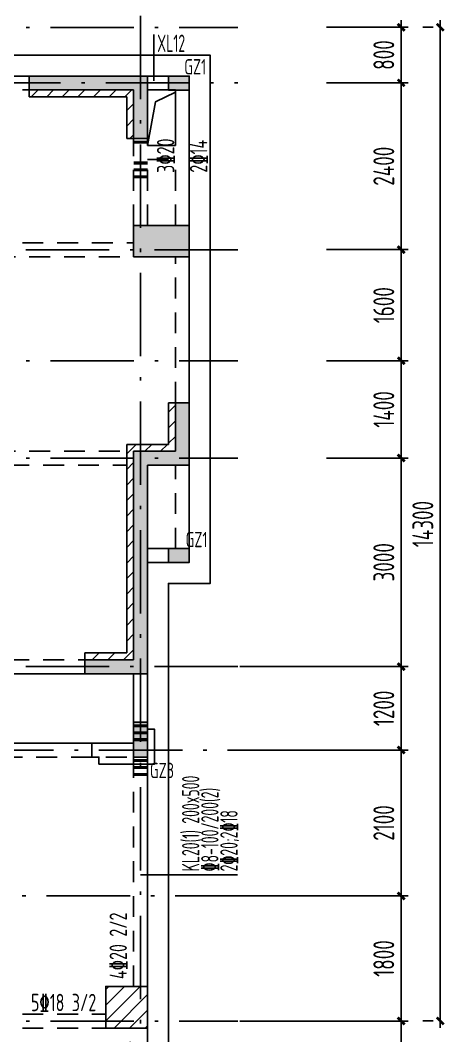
# Model space of a CAD drawing. Extents: x 580289 to 1106878, y -144605 to 78052.
# Drawn here: x 808083 to 814183, y -28484 to -13871 of the extents above; entities that cross this region are included whole.
import ezdxf

# ---------------------------------------------------------------- set-up
doc = ezdxf.new("R2010")
doc.units = 0
doc.header["$LTSCALE"] = 100
doc.linetypes.add('2', pattern=[18.5, 12, -3, 0.5, -3])
doc.linetypes.add('3', pattern=[5, 3, -2])
doc.layers.get('0').update_dxf_attribs({"linetype": 'CONTINUOUS'})
doc.layers.get('Defpoints').update_dxf_attribs({"linetype": 'CONTINUOUS'})
for name, color, linetype in [('COLU', 7, 'CONTINUOUS'), ('DIM', 3, 'CONTINUOUS'), ('HATCH', 254, 'CONTINUOUS'), ('xj', 6, 'CONTINUOUS'), ('垂直标注', 2, 'CONTINUOUS'), ('构造柱', 7, 'CONTINUOUS'), ('梁', 4, 'CONTINUOUS'), ('梁原位标注', 7, 'CONTINUOUS'), ('梁虚线', 134, '3'), ('次梁箍筋', 1, 'CONTINUOUS'), ('水平标注', 2, 'CONTINUOUS'), ('洞口边线', 7, 'CONTINUOUS'), ('网格', 253, '2')]:
    doc.layers.add(name, color=color, linetype=linetype)
doc.styles.get("Standard").update_dxf_attribs({"font": 'tssdeng.shx', "width": 0.7, "bigfont": 'tssdchn.shx'})
doc.styles.add('TSSD_Dimension', font='Tssdeng.shx', dxfattribs={"width": 0.7, "bigfont": 'tssdchn.shx'})
doc.dimstyles.new('TSSD_100_100', dxfattribs={"dimtxt": 300, "dimasz": 100, "dimexe": 100, "dimexo": 250, "dimgap": 100, "dimtad": 1, "dimdec": 0, "dimzin": 0, "dimdsep": 46, "dimtxsty": 'TSSD_Dimension', "dimblk": 'ARCHTICK', "dimcen": 0, "dimdle": 100, "dimclrt": 7, "dimadec": 0, "dimazin": 0, "dimtfac": 1, "dimtdec": 0, "dimtix": 1, "dimtmove": 2, "dimatfit": 3, "dimfxl": 1, "dimtolj": 1, "dimtzin": 0, "dimarcsym": 0})

# ---------------------------------------------------------------- blocks, each defined once
blk = doc.blocks.new('_ArchTick')
at = {"color": 0, "linetype": 'ByBlock', "const_width": 0.4}
blk.add_lwpolyline([(-0.5, -0.5), (0.5, 0.5)], dxfattribs=at)
blk = doc.blocks.new('*D1378')
at = {"layer": 'Defpoints', "color": 0}
for p in [(812234, -13971), (812234, -14771), (813558, -14771)]:
    blk.add_point(p, dxfattribs=at)
at = {"layer": 'DIM', "color": 0, "lineweight": -2}
for p, q in [((813558, -13871), (813558, -14871)), ((812484, -13971), (813658, -13971)), ((812484, -14771), (813658, -14771))]:
    blk.add_line(p, q, dxfattribs=at)
at = {"layer": 'DIM', "color": 0, "lineweight": -2, "xscale": 100, "yscale": 100, "zscale": 100}
for p, rotation in [((813558, -13971), 90), ((813558, -14771), 270)]:
    blk.add_blockref('_ArchTick', p, dxfattribs=dict(at, rotation=rotation))
at = {"layer": 'DIM', "color": 7, "insert": (813308, -14371), "char_height": 300, "attachment_point": 5, "rotation": 90, "style": 'TSSD_Dimension'}
blk.add_mtext('\\A1;800', dxfattribs=at)
blk = doc.blocks.new('*D1379')
at = {"layer": 'Defpoints', "color": 0}
for p in [(812234, -14771), (812234, -17171), (813558, -17171)]:
    blk.add_point(p, dxfattribs=at)
at = {"layer": 'DIM', "color": 0, "lineweight": -2}
for p, q in [((813558, -14671), (813558, -17271)), ((812484, -14771), (813658, -14771)), ((812484, -17171), (813658, -17171))]:
    blk.add_line(p, q, dxfattribs=at)
at = {"layer": 'DIM', "color": 0, "lineweight": -2, "xscale": 100, "yscale": 100, "zscale": 100}
for p, rotation in [((813558, -14771), 90), ((813558, -17171), 270)]:
    blk.add_blockref('_ArchTick', p, dxfattribs=dict(at, rotation=rotation))
at = {"layer": 'DIM', "color": 7, "insert": (813308, -15971), "char_height": 300, "attachment_point": 5, "rotation": 90, "style": 'TSSD_Dimension'}
blk.add_mtext('\\A1;2400', dxfattribs=at)
blk = doc.blocks.new('*D1380')
at = {"layer": 'Defpoints', "color": 0}
for p in [(812234, -17171), (812234, -18771), (813558, -18771)]:
    blk.add_point(p, dxfattribs=at)
at = {"layer": 'DIM', "color": 0, "lineweight": -2}
for p, q in [((813558, -17071), (813558, -18871)), ((812484, -17171), (813658, -17171)), ((812484, -18771), (813658, -18771))]:
    blk.add_line(p, q, dxfattribs=at)
at = {"layer": 'DIM', "color": 0, "lineweight": -2, "xscale": 100, "yscale": 100, "zscale": 100}
for p, rotation in [((813558, -17171), 90), ((813558, -18771), 270)]:
    blk.add_blockref('_ArchTick', p, dxfattribs=dict(at, rotation=rotation))
at = {"layer": 'DIM', "color": 7, "insert": (813308, -17971), "char_height": 300, "attachment_point": 5, "rotation": 90, "style": 'TSSD_Dimension'}
blk.add_mtext('\\A1;1600', dxfattribs=at)
blk = doc.blocks.new('*D1381')
at = {"layer": 'Defpoints', "color": 0}
for p in [(812234, -18771), (812234, -20171), (813558, -20171)]:
    blk.add_point(p, dxfattribs=at)
at = {"layer": 'DIM', "color": 0, "lineweight": -2}
for p, q in [((813558, -18671), (813558, -20271)), ((812484, -18771), (813658, -18771)), ((812484, -20171), (813658, -20171))]:
    blk.add_line(p, q, dxfattribs=at)
at = {"layer": 'DIM', "color": 0, "lineweight": -2, "xscale": 100, "yscale": 100, "zscale": 100}
for p, rotation in [((813558, -18771), 90), ((813558, -20171), 270)]:
    blk.add_blockref('_ArchTick', p, dxfattribs=dict(at, rotation=rotation))
at = {"layer": 'DIM', "color": 7, "insert": (813308, -19471), "char_height": 300, "attachment_point": 5, "rotation": 90, "style": 'TSSD_Dimension'}
blk.add_mtext('\\A1;1400', dxfattribs=at)
blk = doc.blocks.new('*D1382')
at = {"layer": 'Defpoints', "color": 0}
for p in [(812234, -20171), (812234, -23171), (813558, -23171)]:
    blk.add_point(p, dxfattribs=at)
at = {"layer": 'DIM', "color": 0, "lineweight": -2}
for p, q in [((813558, -20071), (813558, -23271)), ((812484, -20171), (813658, -20171)), ((812484, -23171), (813658, -23171))]:
    blk.add_line(p, q, dxfattribs=at)
at = {"layer": 'DIM', "color": 0, "lineweight": -2, "xscale": 100, "yscale": 100, "zscale": 100}
for p, rotation in [((813558, -20171), 90), ((813558, -23171), 270)]:
    blk.add_blockref('_ArchTick', p, dxfattribs=dict(at, rotation=rotation))
at = {"layer": 'DIM', "color": 7, "insert": (813308, -21671), "char_height": 300, "attachment_point": 5, "rotation": 90, "style": 'TSSD_Dimension'}
blk.add_mtext('\\A1;3000', dxfattribs=at)
blk = doc.blocks.new('*D1383')
at = {"layer": 'Defpoints', "color": 0}
for p in [(810988, -23173), (810988, -24373), (813558, -24373)]:
    blk.add_point(p, dxfattribs=at)
at = {"layer": 'DIM', "color": 0, "lineweight": -2}
for p, q in [((813558, -23073), (813558, -24473)), ((811238, -23173), (813658, -23173)), ((811238, -24373), (813658, -24373))]:
    blk.add_line(p, q, dxfattribs=at)
at = {"layer": 'DIM', "color": 0, "lineweight": -2, "xscale": 100, "yscale": 100, "zscale": 100}
for p, rotation in [((813558, -23173), 90), ((813558, -24373), 270)]:
    blk.add_blockref('_ArchTick', p, dxfattribs=dict(at, rotation=rotation))
at = {"layer": 'DIM', "color": 7, "insert": (813308, -23773), "char_height": 300, "attachment_point": 5, "rotation": 90, "style": 'TSSD_Dimension'}
blk.add_mtext('\\A1;1200', dxfattribs=at)
blk = doc.blocks.new('*D1384')
at = {"layer": 'Defpoints', "color": 0}
for p in [(810988, -24373), (810988, -26473), (813558, -26473)]:
    blk.add_point(p, dxfattribs=at)
at = {"layer": 'DIM', "color": 0, "lineweight": -2}
for p, q in [((811238, -24373), (813658, -24373)), ((813558, -24273), (813558, -26573)), ((811238, -26473), (813658, -26473))]:
    blk.add_line(p, q, dxfattribs=at)
at = {"layer": 'DIM', "color": 0, "lineweight": -2, "xscale": 100, "yscale": 100, "zscale": 100}
for p, rotation in [((813558, -24373), 90), ((813558, -26473), 270)]:
    blk.add_blockref('_ArchTick', p, dxfattribs=dict(at, rotation=rotation))
at = {"layer": 'DIM', "color": 7, "insert": (813308, -25423), "char_height": 300, "attachment_point": 5, "rotation": 90, "style": 'TSSD_Dimension'}
blk.add_mtext('\\A1;2100', dxfattribs=at)
blk = doc.blocks.new('*D1385')
at = {"layer": 'Defpoints', "color": 0}
for p in [(810988, -26473), (810988, -28273), (813558, -28273)]:
    blk.add_point(p, dxfattribs=at)
at = {"layer": 'DIM', "color": 0, "lineweight": -2}
for p, q in [((813558, -26373), (813558, -28373)), ((811238, -26473), (813658, -26473)), ((811238, -28273), (813658, -28273))]:
    blk.add_line(p, q, dxfattribs=at)
at = {"layer": 'DIM', "color": 0, "lineweight": -2, "xscale": 100, "yscale": 100, "zscale": 100}
for p, rotation in [((813558, -26473), 90), ((813558, -28273), 270)]:
    blk.add_blockref('_ArchTick', p, dxfattribs=dict(at, rotation=rotation))
at = {"layer": 'DIM', "color": 7, "insert": (813308, -27373), "char_height": 300, "attachment_point": 5, "rotation": 90, "style": 'TSSD_Dimension'}
blk.add_mtext('\\A1;1800', dxfattribs=at)
blk = doc.blocks.new('*D1386')
at = {"layer": 'Defpoints', "color": 0}
for p in [(810988, -28273), (810988, -34873), (813558, -34873)]:
    blk.add_point(p, dxfattribs=at)
at = {"layer": 'DIM', "color": 0, "lineweight": -2}
for p, q in [((813558, -28173), (813558, -34973)), ((811238, -28273), (813658, -28273)), ((811238, -34873), (813658, -34873))]:
    blk.add_line(p, q, dxfattribs=at)
at = {"layer": 'DIM', "color": 0, "lineweight": -2, "xscale": 100, "yscale": 100, "zscale": 100}
for p, rotation in [((813558, -28273), 90), ((813558, -34873), 270)]:
    blk.add_blockref('_ArchTick', p, dxfattribs=dict(at, rotation=rotation))
at = {"layer": 'DIM', "color": 7, "insert": (813308, -31573), "char_height": 300, "attachment_point": 5, "rotation": 90, "style": 'TSSD_Dimension'}
blk.add_mtext('\\A1;6600', dxfattribs=at)
blk = doc.blocks.new('*D1387')
at = {"layer": 'Defpoints', "color": 0}
for p in [(814119, -13971), (814119, -28271), (814119, -28271)]:
    blk.add_point(p, dxfattribs=at)
at = {"layer": 'DIM', "color": 0, "lineweight": -2}
for p, q in [((814119, -13871), (814119, -28371)), ((813869, -13971), (814019, -13971)), ((813869, -28271), (814019, -28271))]:
    blk.add_line(p, q, dxfattribs=at)
at = {"layer": 'DIM', "color": 0, "lineweight": -2, "xscale": 100, "yscale": 100, "zscale": 100}
for p, rotation in [((814119, -13971), 90), ((814119, -28271), 270)]:
    blk.add_blockref('_ArchTick', p, dxfattribs=dict(at, rotation=rotation))
at = {"layer": 'DIM', "color": 7, "insert": (813869, -21121), "char_height": 300, "attachment_point": 5, "rotation": 90, "style": 'TSSD_Dimension'}
blk.add_mtext('\\A1;14300', dxfattribs=at)

msp = doc.modelspace()

# ---------------------------------------------------------------- hatches: boundary and pattern name
at = {"layer": 'COLU'}
h = msp.add_hatch(dxfattribs=at)
h.set_pattern_fill('ANSI31', color=256, scale=50, style=0)
h.set_pattern_definition([(45, (468435.66, 91767.74), (-112.2532, 112.2532), [])])
h.paths.add_polyline_path([(808211.9, -14874), (808211.9, -14974), (809611.9, -14974), (809611.9, -15574), (809711.9, -15574), (809711.9, -14874)])
h.paths.add_polyline_path([(809711.9, -20074), (810311.9, -20074), (810311.9, -19374), (810211.9, -19374), (810211.9, -19974), (809611.9, -19974), (809611.9, -22974), (809011.9, -22974), (809011.9, -23074), (809711.9, -23074)])
h.paths.add_polyline_path([(805111.9, -22174), (805211.9, -22174), (805211.9, -20374), (805711.9, -20374), (805711.9, -20274), (805111.9, -20274)])
h.paths.add_polyline_path([(805311.9, -22474), (805311.9, -23274), (805411.9, -23274), (805411.9, -22374), (804911.9, -22374), (804911.9, -22474)])
h.paths.add_polyline_path([(809911.9, -28374), (809911.9, -27774), (809311.9, -27774), (809311.9, -28374)])
h.paths.add_polyline_path([(809311.9, -34374), (809311.9, -34974), (809911.9, -34974), (809911.9, -34374)])
h.paths.add_polyline_path([(805211.9, -34974), (805811.9, -34974), (805811.9, -34374), (805211.9, -34374)])
h.paths.add_polyline_path([(800111.9, -34374), (800111.9, -34974), (800711.9, -34974), (800711.9, -34374)])
h.paths.add_polyline_path([(800111.9, -25174), (800061.9, -25174), (800061.9, -28074), (799611.3, -28074), (799611.3, -28174), (800111.9, -28174)])
h.paths.add_polyline_path([(800361.9, -28074), (800361.9, -25174), (800311.9, -25174), (800311.9, -28174), (800811.9, -28174), (800811.9, -28074)])
h.paths.add_polyline_path([(795561.9, -28074), (795561.9, -25174), (795511.9, -25174), (795511.9, -28174), (795911.9, -28174), (795911.9, -28074)])
h.paths.add_polyline_path([(794911.9, -28074), (794911.9, -28174), (795311.9, -28174), (795311.9, -25174), (795261.9, -25174), (795261.9, -28074)])
h.paths.add_polyline_path([(790511.9, -25174), (790461.9, -25174), (790461.9, -28074), (790011.9, -28074), (790011.9, -28174), (790511.9, -28174)])
h.paths.add_polyline_path([(791211.9, -28174), (791211.9, -28074), (790761.9, -28074), (790761.9, -25174), (790711.9, -25174), (790711.9, -28174)])
h.paths.add_polyline_path([(786311.9, -28174), (786311.9, -28074), (785961.9, -28074), (785961.9, -25174), (785911.9, -25174), (785911.9, -28174)])
h.paths.add_polyline_path([(785711.9, -28174), (785711.9, -25174), (785661.9, -25174), (785661.9, -28074), (785311.9, -28074), (785311.9, -28174)])
h.paths.add_polyline_path([(780411.9, -28074), (780411.9, -28174), (780911.9, -28174), (780911.9, -25174), (780861.9, -25174), (780861.9, -28074)])
h.paths.add_polyline_path([(781161.9, -28074), (781161.9, -25174), (781111.9, -25174), (781111.9, -28174), (781611.9, -28174), (781611.9, -28074)])
h.paths.add_polyline_path([(776111.9, -28174), (776111.9, -25174), (776061.9, -25174), (776061.9, -28074), (775711.9, -28074), (775711.9, -28174)])
h.paths.add_polyline_path([(776361.9, -28074), (776361.9, -25174), (776311.9, -25174), (776311.9, -28174), (776711.9, -28174), (776711.9, -28074)])
h.paths.add_polyline_path([(771311.9, -28174), (771311.9, -25174), (771261.9, -25174), (771261.9, -28074), (770811.9, -28074), (770811.9, -28174)])
h.paths.add_polyline_path([(772011.9, -28174), (772011.9, -28074), (771561.9, -28074), (771561.9, -25174), (771511.9, -25174), (771511.9, -28174)])
h.paths.add_polyline_path([(770811.9, -20274), (770811.9, -20374), (771261.9, -20374), (771261.9, -22474), (771311.9, -22474), (771311.9, -20274)])
h.paths.add_polyline_path([(771511.9, -20274), (771511.9, -22474), (771561.9, -22474), (771561.9, -20374), (772011.9, -20374), (772011.9, -20274)])
h.paths.add_polyline_path([(775611.9, -20274), (775611.9, -20374), (776061.9, -20374), (776061.9, -22574), (776111.9, -22574), (776111.9, -20274)])
h.paths.add_polyline_path([(776811.9, -20374), (776811.9, -20274), (776311.9, -20274), (776311.9, -22574), (776361.9, -22574), (776361.9, -20374)])
h.paths.add_polyline_path([(781611.9, -20374), (781611.9, -20274), (781111.9, -20274), (781111.9, -22474), (781161.9, -22474), (781161.9, -20374)])
h.paths.add_polyline_path([(780411.9, -20274), (780411.9, -20374), (780861.9, -20374), (780861.9, -22474), (780911.9, -22474), (780911.9, -20274)])
h.paths.add_polyline_path([(784461.9, -20274), (784361.9, -20274), (784361.9, -20374), (785661.9, -20374), (785661.9, -22574), (785711.9, -22574), (785711.9, -20274)])
h.paths.add_polyline_path([(785911.9, -20274), (785911.9, -22574), (785961.9, -22574), (785961.9, -20374), (787261.9, -20374), (787261.9, -20274)])
h.paths.add_polyline_path([(791211.9, -20374), (791211.9, -20274), (790711.9, -20274), (790711.9, -22474), (790761.9, -22474), (790761.9, -20374)])
h.paths.add_polyline_path([(790511.9, -20274), (790011.9, -20274), (790011.9, -20374), (790461.9, -20374), (790461.9, -22474), (790511.9, -22474)])
h.paths.add_polyline_path([(796011.9, -20374), (796011.9, -20274), (795511.9, -20274), (795511.9, -22574), (795561.9, -22574), (795561.9, -20374)])
h.paths.add_polyline_path([(794811.9, -20274), (794811.9, -20374), (795261.9, -20374), (795261.9, -22574), (795311.9, -22574), (795311.9, -20274)])
h.paths.add_polyline_path([(800311.9, -22474), (800361.9, -22474), (800361.9, -20374), (800811.9, -20374), (800811.9, -20274), (800311.9, -20274)])
h.paths.add_polyline_path([(799611.9, -20274), (799611.9, -20374), (800061.9, -20374), (800061.9, -22474), (800111.9, -22474), (800111.9, -20274)])
h.paths.add_polyline_path([(761911.9, -14874), (761911.9, -15574), (762011.9, -15574), (762011.9, -14974), (763411.9, -14974), (763411.9, -14874)])
h.paths.add_polyline_path([(761411.9, -19974), (761411.9, -19374), (761311.9, -19374), (761311.9, -20074), (761911.9, -20074), (761911.9, -23074), (762611.9, -23074), (762611.9, -22974), (762011.9, -22974), (762011.9, -19974)])
h.paths.add_polyline_path([(766411.9, -22174), (766511.9, -22174), (766511.9, -20274), (765911.9, -20274), (765911.9, -20374), (766411.9, -20374)])
h.paths.add_polyline_path([(766211.9, -22374), (766211.9, -23274), (766311.9, -23274), (766311.9, -22474), (766711.9, -22474), (766711.9, -22374)])
at = {"layer": 'HATCH'}
h = msp.add_hatch(color=256, dxfattribs=at)
h.paths.add_polyline_path([(766411.9, -28374), (766411.9, -27674), (766011.9, -27674), (766011.9, -28374)])
h.paths.add_polyline_path([(761911.9, -17274), (761911.9, -16824), (761111.9, -16824), (761111.9, -17274)])
h.paths.add_polyline_path([(805211.9, -28374), (805211.9, -27674), (805611.9, -27674), (805611.9, -28374)])
h.paths.add_polyline_path([(809711.9, -17274), (809711.9, -16824), (810511.9, -16824), (810511.9, -17274)])
h.paths.add_polyline_path([(784361.9, -20074), (784361.9, -20274), (784461.9, -20274), (785711.9, -20274), (785711.9, -22574), (785911.9, -22574), (785911.9, -20274), (787261.9, -20274), (787261.9, -20074)])
h.paths.add_polyline_path([(765411.9, -14874), (765411.9, -14674), (765911.9, -14674), (765911.9, -13874), (766711.9, -13874), (766711.9, -14074), (766111.9, -14074), (766111.9, -14874)])
h.paths.add_polyline_path([(767911.9, -14074), (767911.9, -13874), (768711.9, -13874), (768711.9, -15774), (769111.9, -15774), (769111.9, -15974), (768511.9, -15974), (768511.9, -14074)])
h.paths.add_polyline_path([(761911.9, -15574), (761711.9, -15574), (761711.9, -14674), (763411.9, -14674), (763411.9, -14874), (761911.9, -14874)])
h.paths.add_polyline_path([(766211.9, -23274), (766011.9, -23274), (766011.9, -22174), (766511.9, -22174), (766511.9, -20274), (765912.6, -20274), (765912.6, -20074), (766711.9, -20074), (766711.9, -22374), (766211.9, -22374)])
h.paths.add_polyline_path([(761711.9, -23274), (761711.9, -20274), (761111.9, -20274), (761111.9, -19374), (761311.9, -19374), (761311.9, -20074), (761911.9, -20074), (761911.9, -23074), (762611.9, -23074), (762611.9, -23274)])
h.paths.add_polyline_path([(765911.9, -17074), (766111.9, -17074), (766111.9, -18674), (766811.9, -18674), (766811.9, -18874), (765911.9, -18874)])
h.paths.add_polyline_path([(771311.9, -18674), (771311.9, -15974), (770411.9, -15974), (770411.9, -15774), (771511.9, -15774), (771511.9, -18874), (770411.9, -18874), (770411.9, -18674)])
h.paths.add_polyline_path([(771511.9, -22574), (771311.9, -22574), (771311.9, -20274), (770811.9, -20274), (770811.9, -20074), (771511.9, -20074), (772011.9, -20074), (772011.9, -20274), (771511.9, -20274)])
h.paths.add_polyline_path([(775611.9, -20274), (775611.9, -20074), (776311.9, -20074), (776811.9, -20074), (776811.9, -20274), (776311.9, -20274), (776311.9, -22574), (776111.9, -22574), (776111.9, -20274)])
h.paths.add_polyline_path([(775711.9, -28374), (775711.9, -28174), (776111.9, -28174), (776111.9, -25174), (776311.9, -25174), (776311.9, -28174), (776711.9, -28174), (776711.9, -28374), (776111.9, -28374)])
h.paths.add_polyline_path([(806211.9, -14874), (806211.9, -14674), (805711.9, -14674), (805711.9, -13874), (804911.9, -13874), (804911.9, -14074), (805511.9, -14074), (805511.9, -14874)])
h.paths.add_polyline_path([(803711.9, -14074), (803711.9, -13874), (802911.9, -13874), (802911.9, -15774), (802511.9, -15774), (802511.9, -15974), (803111.9, -15974), (803111.9, -14074)])
h.paths.add_polyline_path([(805411.9, -23274), (805611.9, -23274), (805611.9, -22174), (805111.9, -22174), (805111.9, -20274), (805711.2, -20274), (805711.2, -20074), (804911.9, -20074), (804911.9, -22374), (805411.9, -22374)])
h.paths.add_polyline_path([(805711.9, -17074), (805511.9, -17074), (805511.9, -18674), (804811.9, -18674), (804811.9, -18874), (805711.9, -18874)])
h.paths.add_polyline_path([(809711.9, -15574), (809911.9, -15574), (809911.9, -14674), (808211.9, -14674), (808211.9, -14874), (809711.9, -14874)])
h.paths.add_polyline_path([(809911.9, -23274), (809911.9, -20274), (810511.9, -20274), (810511.9, -19374), (810311.9, -19374), (810311.9, -20074), (809711.9, -20074), (809711.9, -23074), (809011.9, -23074), (809011.9, -23274)])
h.paths.add_polyline_path([(800111.9, -22574), (800311.9, -22574), (800311.9, -20274), (800811.9, -20274), (800811.9, -20074), (800111.9, -20074), (799611.9, -20074), (799611.9, -20274), (800111.9, -20274)])
h.paths.add_polyline_path([(800311.9, -18674), (800311.9, -15974), (801211.9, -15974), (801211.9, -15774), (800111.9, -15774), (800111.9, -18874), (801211.9, -18874), (801211.9, -18674)])
h.paths.add_polyline_path([(790511.9, -22574), (790711.9, -22574), (790711.9, -20274), (791211.9, -20274), (791211.9, -20074), (790511.9, -20074), (790011.9, -20074), (790011.9, -20274), (790511.9, -20274)])
h.paths.add_polyline_path([(787161.9, -20074), (785711.9, -20074), (784461.9, -20074), (785911.9, -20074)], flags=0)
h.paths.add_polyline_path([(785711.9, -22574), (785911.9, -22574)], flags=17)
h.paths.add_polyline_path([(784461.9, -20274), (785711.9, -20274)], flags=0)
h.paths.add_polyline_path([(785711.9, -22574), (785711.9, -20274)], flags=17)
h.paths.add_polyline_path([(785911.9, -22574), (785911.9, -20274)], flags=17)
h.paths.add_polyline_path([(787161.9, -20274), (785911.9, -20274)], flags=0)
h.paths.add_polyline_path([(796011.9, -20274), (796011.9, -20074), (795311.9, -20074), (794811.9, -20074), (794811.9, -20274), (795311.9, -20274), (795311.9, -22574), (795511.9, -22574), (795511.9, -20274)])
h.paths.add_polyline_path([(781111.9, -22574), (780911.9, -22574), (780911.9, -20274), (780411.9, -20274), (780411.9, -20074), (781111.9, -20074), (781611.9, -20074), (781611.9, -20274), (781111.9, -20274)])
h.paths.add_polyline_path([(795911.9, -28374), (795911.9, -28174), (795511.9, -28174), (795511.9, -25174), (795311.9, -25174), (795311.9, -28174), (794911.9, -28174), (794911.9, -28374), (795511.9, -28374)])
edge = h.paths.add_edge_path(flags=16)
edge.add_line((787261.9, -20274), (787261.9, -20074))
edge.add_line((784361.9, -20074), (784361.9, -20274))
for points in [[(810511.9, -14875.3), (810511.9, -14674), (810211.9, -14674), (810211.9, -14875.3)], [(810511.9, -21674), (810511.9, -21472.7), (810211.9, -21472.7), (810211.9, -21674)]]:
    msp.add_hatch(color=256, dxfattribs=at).paths.add_polyline_path(points)
h = msp.add_hatch(color=256, dxfattribs=at)
h.paths.add_polyline_path([(809811.9, -24372.7), (809911.9, -24372.7), (809911.9, -24074), (809911.9, -24074), (809911.9, -23974), (809811.9, -23974)])
h.paths.add_polyline_path([(809811.9, -23974), (809711.9, -23974), (809711.9, -24274), (809711.9, -24274), (809711.9, -24372.7), (809811.9, -24372.7)])
h.paths.add_polyline_path([(809711.9, -24372.7), (809711.9, -24474), (809811.9, -24474), (809811.9, -24372.7)])
h.paths.add_polyline_path([(809811.9, -24372.7), (809811.9, -24474), (809911.9, -24474), (809911.9, -24372.7)])

# ---------------------------------------------------------------- linework, layer by layer
at = {"layer": 'COLU'}
for points in [[(808211.9, -14674), (809911.9, -14674)], [(808211.9, -14974), (808211.9, -14674)], [(808211.9, -14674), (809911.9, -14674)], [(808211.9, -14974), (808211.9, -14674)], [(809911.9, -14674), (808211.9, -14674)], [(808211.9, -14674), (808211.9, -14874)], [(809911.9, -15574), (809911.9, -14674)], [(809911.9, -15574), (809911.9, -14674)], [(809911.9, -15574), (809911.9, -14674)], [(809711.9, -14874), (808211.9, -14874)], [(809711.9, -15574), (809711.9, -14874)], [(808211.9, -14974), (809611.9, -14974)], [(808211.9, -14974), (809611.9, -14974)], [(809611.9, -15574), (809611.9, -14974)], [(809611.9, -15574), (809611.9, -14974)], [(809911.9, -15574), (809611.9, -15574)], [(809911.9, -15574), (809611.9, -15574)], [(809711.9, -15574), (809911.9, -15574)], [(810211.9, -19974), (810211.9, -19374)], [(810211.9, -19374), (810511.9, -19374)], [(810211.9, -19974), (810211.9, -19374)], [(810211.9, -19374), (810511.9, -19374)], [(810311.9, -20074), (810311.9, -19374)], [(810511.9, -19374), (810311.9, -19374)], [(810511.9, -20274), (810511.9, -19374)], [(810511.9, -20274), (810511.9, -19374)], [(810511.9, -20274), (810511.9, -19374)], [(809611.9, -22974), (809611.9, -19974)], [(809611.9, -19974), (810211.9, -19974)], [(809611.9, -22974), (809611.9, -19974)], [(809611.9, -19974), (810211.9, -19974)], [(810311.9, -20074), (809711.9, -20074)], [(809711.9, -23074), (809711.9, -20074)], [(809911.9, -23274), (809911.9, -20274)], [(809911.9, -20274), (810511.9, -20274)], [(809911.9, -23274), (809911.9, -20274)], [(809911.9, -20274), (810511.9, -20274)], [(810511.9, -20274), (809911.9, -20274)], [(809911.9, -23274), (809911.9, -20274)], [(809011.9, -22974), (809611.9, -22974)], [(809011.9, -23274), (809011.9, -22974)], [(809011.9, -22974), (809611.9, -22974)], [(809011.9, -23274), (809011.9, -22974)], [(809711.9, -23074), (809011.9, -23074)], [(809011.9, -23074), (809011.9, -23274)], [(809011.9, -23274), (809911.9, -23274)], [(809011.9, -23274), (809911.9, -23274)], [(809911.9, -23274), (809011.9, -23274)]]:
    msp.add_lwpolyline(points, dxfattribs=at)
for points in [[(810511.9, -17274), (810511.9, -16824), (809711.9, -16824), (809711.9, -17274)], [(810511.9, -17274), (810511.9, -16824), (809711.9, -16824), (809711.9, -17274)], [(809711.9, -17274), (809711.9, -16824), (810511.9, -16824), (810511.9, -17274)], [(809911.9, -28374), (809911.9, -27774), (809311.9, -27774), (809311.9, -28374)], [(809911.9, -28374), (809911.9, -27774), (809311.9, -27774), (809311.9, -28374)]]:
    msp.add_lwpolyline(points, close=True, dxfattribs=at)
at = {"layer": 'xj'}
msp.add_lwpolyline([(803211.9, -13574), (806012, -13574), (806012, -14374), (810811.9, -14374), (810811.9, -15374), (810811.9, -15374), (810811.9, -21973.9), (810211.9, -21973.9), (810211.9, -35274), (799811.9, -35274), (799811.9, -30324), (799811.9, -28674), (795811.9, -28674)], dxfattribs=at)
msp.add_lwpolyline([(809711.9, -24074), (809711.9, -23974), (809911.9, -23974), (809911.9, -24074), (810011.9, -24074), (810011.9, -24574), (809211.9, -24574), (809211.9, -24474), (809111.9, -24474), (809111.9, -24274), (809711.9, -24274)], close=True, dxfattribs=at)
at = {"layer": '垂直标注'}
msp.add_line((811207.1, -26169.4), (809811.9, -26169.4), dxfattribs=at)
at = {"layer": '构造柱'}
for points in [[(810211.9, -14674), (810511.9, -14674), (810511.9, -14875.3), (810211.9, -14875.3)], [(810211.9, -21472.7), (810511.9, -21472.7), (810511.9, -21674), (810211.9, -21674)], [(809711.9, -23974), (809911.9, -23974), (809911.9, -24474), (809711.9, -24474)]]:
    msp.add_lwpolyline(points, close=True, dxfattribs=at)
at = {"layer": '梁'}
for p, q in [((806211.9, -14674), (808211.9, -14674)), ((809911.9, -14674), (810511.9, -14674)), ((810511.9, -16824), (810511.9, -14674)), ((809911.9, -14874), (810311.9, -14874)), ((810311.9, -15674), (810311.9, -14874)), ((809911.9, -15674), (809911.9, -15574)), ((809911.9, -15674), (810311.9, -15674)), ((810511.9, -19374), (810511.9, -17274)), ((810511.9, -21674), (810511.9, -20274)), ((809911.9, -21674), (810511.9, -21674)), ((806911.9, -23274), (809011.9, -23274)), ((809711.9, -24374), (809711.9, -23274)), ((809911.9, -24374), (809911.9, -23274)), ((806911.9, -24274), (809711.9, -24274)), ((809911.9, -27774), (809911.9, -24374)), ((809911.9, -34374), (809911.9, -28374))]:
    msp.add_line(p, q, dxfattribs=at)
at = {"layer": '梁虚线'}
for p, q in [((807611.9, -14874), (808211.9, -14874)), ((809711.9, -15774), (809711.9, -15574)), ((809711.9, -16824), (809711.9, -15774)), ((809911.9, -15874), (810311.9, -15874)), ((809911.9, -16824), (809911.9, -15874)), ((810311.9, -16824), (810311.9, -15874)), ((807611.9, -17074), (809711.9, -17074)), ((805711.9, -17274), (809711.9, -17274)), ((810311.9, -19374), (810311.9, -17274)), ((805711.9, -20074), (809611.9, -20074)), ((806911.9, -20274), (809611.9, -20274)), ((810311.9, -21474), (810311.9, -20274)), ((809911.9, -21474), (810311.9, -21474)), ((806911.9, -23074), (809011.9, -23074)), ((809711.9, -27774), (809711.9, -24374)), ((806811.9, -24474), (809711.9, -24474)), ((805611.9, -28174), (809311.9, -28174)), ((805611.9, -28374), (809311.9, -28374)), ((809661.9, -34374), (809661.9, -28374))]:
    msp.add_line(p, q, dxfattribs=at)
at = {"layer": '次梁箍筋', "const_width": 44.9}
for points in [[(809711.9, -15624), (809911.9, -15624)], [(809711.9, -15924), (809911.9, -15924)], [(809711.9, -16024), (809911.9, -16024)], [(809711.9, -16124), (809911.9, -16124)], [(809711.9, -24024), (809911.9, -24024)], [(809711.9, -24124), (809911.9, -24124)], [(809711.9, -24224), (809911.9, -24224)], [(809711.9, -24524), (809911.9, -24524)], [(809711.9, -24624), (809911.9, -24624)], [(809711.9, -24724), (809911.9, -24724)]]:
    msp.add_lwpolyline(points, dxfattribs=at)
at = {"layer": '水平标注'}
msp.add_line((810000.6, -14077.3), (810000.6, -14744), dxfattribs=at)
at = {"layer": '洞口边线'}
msp.add_lwpolyline([(810311.9, -14903.3), (810024.5, -15046.4), (809911.9, -15674)], dxfattribs=at)
at = {"layer": '网格'}
for p, q in [((809811.9, -35356.9), (809811.9, -11778.2)), ((760414.3, -13972.7), (811209.5, -13972.7)), ((805611.9, -14772.6), (811209.5, -14772.6)), ((811209.5, -17172.6), (805611.9, -17172.6)), ((760414.3, -18771.3), (811209.5, -18772.6)), ((760414.3, -20172.6), (811209.5, -20172.6)), ((811209.5, -23172.6), (805511.9, -23172.6)), ((805511.9, -24372.7), (811509.5, -24372.7)), ((811509.5, -26472.6), (803211.9, -26472.6)), ((760414.3, -28272.6), (811209.5, -28272.6))]:
    msp.add_line(p, q, dxfattribs=at)

# ---------------------------------------------------------------- texts
at = {"layer": '垂直标注', "width": 0.6}
for s, p in [('KL20(1) 200x500', (810657.1, -26119.4)), ('\x848-100/200(2)', (810932.1, -26119.4)), ('2\x8420;2\x8418', (811207.1, -26119.4))]:
    msp.add_text(s, height=250, rotation=90, dxfattribs=at).set_placement(p)
at = {"layer": '构造柱', "width": 0.7}
for s, p in [('GZ1', (810440.5, -14650.1)), ('GZ1', (810459.8, -21453.9)), ('GZ3', (809946.9, -24777.4))]:
    msp.add_text(s, height=220, dxfattribs=at).set_placement(p)
at = {"layer": '梁原位标注', "width": 0.7}
for s, p in [('3%%13220', (810296.2, -16067.9)), ('2\x8414', (810770.9, -16064.2)), ('4\x8420 2/2', (809615.4, -27669.3))]:
    msp.add_text(s, height=250, rotation=90, dxfattribs=at).set_placement(p)
msp.add_text('5%%13218 3/2', height=250, dxfattribs=at).set_placement((808235.4, -28131.4))
at = {"layer": '水平标注', "width": 0.6}
msp.add_text('XL12', height=250, dxfattribs=at).set_placement((810050.6, -14327.3))

# ---------------------------------------------------------------- dimensions: what is measured, and where the dimension line sits
at = {"layer": 'DIM'}
for base, p1, p2, picture, middle in [((813557.5, -14771.3), (812233.9, -13971.3), (812233.9, -14771.3), '*D1378', (813307.5, -14371.3)), ((814118.8, -28271.3), (814118.8, -13971.3), (814118.8, -28271.3), '*D1387', (813868.8, -21121.3)), ((813557.5, -17171.3), (812233.9, -14771.3), (812233.9, -17171.3), '*D1379', (813307.5, -15971.3)), ((813557.5, -18771.3), (812233.9, -17171.3), (812233.9, -18771.3), '*D1380', (813307.5, -17971.3)), ((813557.5, -20171.3), (812233.9, -18771.3), (812233.9, -20171.3), '*D1381', (813307.5, -19471.3)), ((813557.5, -23171.3), (812233.9, -20171.3), (812233.9, -23171.3), '*D1382', (813307.5, -21671.3)), ((813557.5, -24372.7), (810987.7, -23172.6), (810987.7, -24372.7), '*D1383', (813307.5, -23772.7)), ((813557.5, -26472.6), (810987.7, -24372.7), (810987.7, -26472.6), '*D1384', (813307.5, -25422.7)), ((813557.5, -28272.6), (810987.7, -26472.6), (810987.7, -28272.6), '*D1385', (813307.5, -27372.6)), ((813557.5, -34872.7), (810987.7, -28272.6), (810987.7, -34872.7), '*D1386', (813307.5, -31572.7))]:
    dim = msp.add_linear_dim(base=base, p1=p1, p2=p2, angle=90, dimstyle='TSSD_100_100', dxfattribs=at)
    dim.commit()
    dim.dimension.update_dxf_attribs({"geometry": picture, "text_midpoint": middle})

doc.saveas('drawing.dxf')
